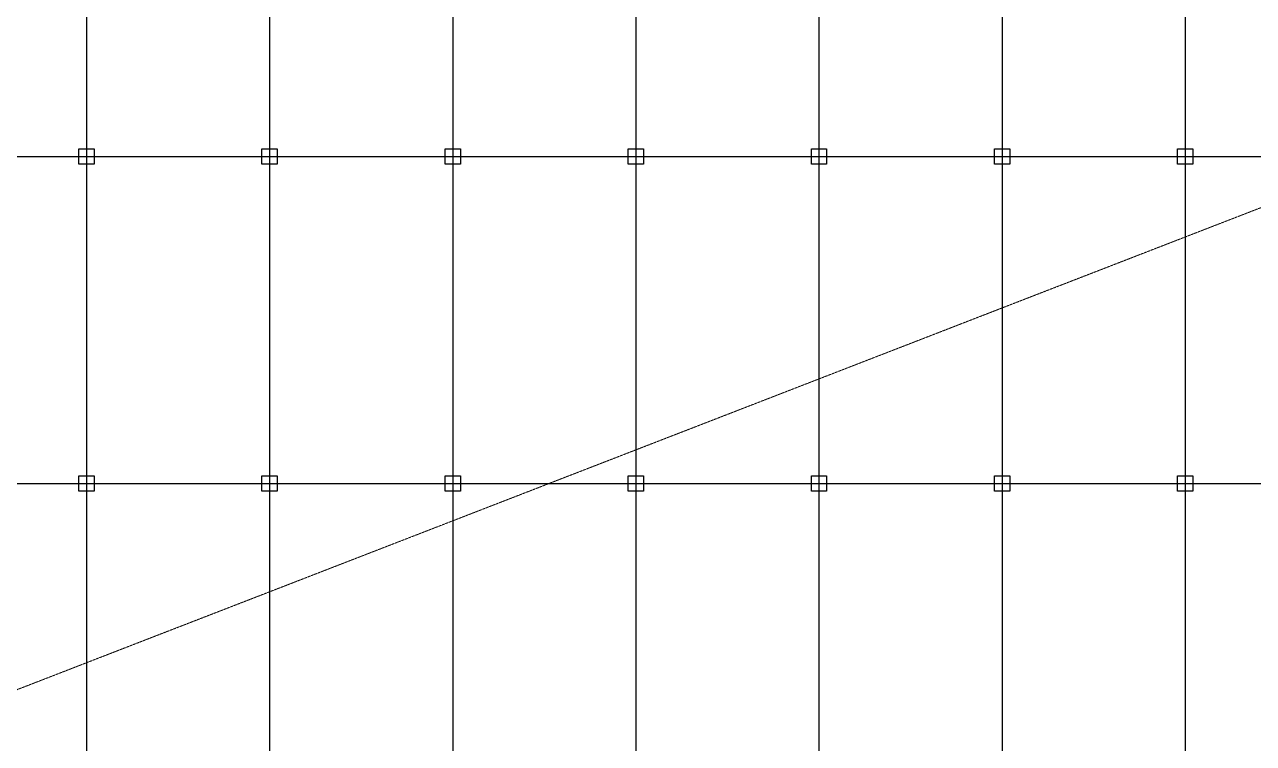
# Model space of a CAD drawing. Extents: x -3450 to 27857, y -1288 to 11880.
# Drawn here: x 2356 to 7993, y 1808 to 5105 of the extents above; entities that cross this region are included whole.
import ezdxf

# ---------------------------------------------------------------- set-up
doc = ezdxf.new("R2010")
doc.units = 0
doc.linetypes.add('X-S-FAB-L20$0$COL-CEN-LIN', pattern=[3.25, 2.5, -0.25, 0.25, -0.25])
doc.linetypes.add('X-S-FAB-L20$0$HIDDEN', pattern=[0.4, 0.3, -0.1])
for name, color, linetype in [('X-S-FAB-L20$0$BLOCK', 8, 'Continuous'), ('X-S-FAB-L20$0$CCL', 8, 'X-S-FAB-L20$0$COL-CEN-LIN'), ('X-S-FAB-L20$0$COL-S', 8, 'Continuous'), ('X-S-FAB-L20$0$OPEN', 8, 'Continuous')]:
    doc.layers.add(name, color=color, linetype=linetype)

# ---------------------------------------------------------------- blocks, each defined once
blk = doc.blocks.new('X-S-FAB-L20$0$FAB2-L05')
at = {"layer": 'X-S-FAB-L20$0$CCL'}
for p, q in [((-23520, 11005), (-23520, 0)), ((-22680, 11005), (-22680, 0)), ((-21840, 11005), (-21840, 0)), ((-21000, 11005), (-21000, 0)), ((-20160, 11005), (-20160, 0)), ((-19320, 11005), (-19320, 0)), ((-18480, 11005), (-18480, 0)), ((-26880, 5220), (1210, 5220)), ((-26880, 3720), (1210, 3720))]:
    blk.add_line(p, q, dxfattribs=at)
at = {"layer": 'X-S-FAB-L20$0$COL-S'}
for points in [[(-23555, 5255), (-23485, 5255), (-23485, 5185), (-23555, 5185)], [(-22715, 5255), (-22645, 5255), (-22645, 5185), (-22715, 5185)], [(-21875, 5255), (-21805, 5255), (-21805, 5185), (-21875, 5185)], [(-21035, 5255), (-20965, 5255), (-20965, 5185), (-21035, 5185)], [(-20195, 5255), (-20125, 5255), (-20125, 5185), (-20195, 5185)], [(-19355, 5255), (-19285, 5255), (-19285, 5185), (-19355, 5185)], [(-18515, 5255), (-18445, 5255), (-18445, 5185), (-18515, 5185)], [(-23555, 3755), (-23485, 3755), (-23485, 3685), (-23555, 3685)], [(-22715, 3755), (-22645, 3755), (-22645, 3685), (-22715, 3685)], [(-21875, 3755), (-21805, 3755), (-21805, 3685), (-21875, 3685)], [(-21035, 3755), (-20965, 3755), (-20965, 3685), (-21035, 3685)], [(-20195, 3755), (-20125, 3755), (-20125, 3685), (-20195, 3685)], [(-19355, 3755), (-19285, 3755), (-19285, 3685), (-19355, 3685)], [(-18515, 3755), (-18445, 3755), (-18445, 3685), (-18515, 3685)]]:
    blk.add_lwpolyline(points, close=True, dxfattribs=at)
blk = doc.blocks.new('X-S-FAB-L20')
at = {"layer": 'X-S-FAB-L20$0$OPEN', "linetype": 'X-S-FAB-L20$0$HIDDEN', "lineweight": 0}
blk.add_line((1845, 1870), (19200, 8595), dxfattribs=at)
at = {"layer": 'X-S-FAB-L20$0$BLOCK'}
blk.add_blockref('X-S-FAB-L20$0$FAB2-L05', (26160, -720), dxfattribs=at)

msp = doc.modelspace()

# ---------------------------------------------------------------- block references
msp.add_blockref('X-S-FAB-L20', (0, 0))

doc.saveas('drawing.dxf')
